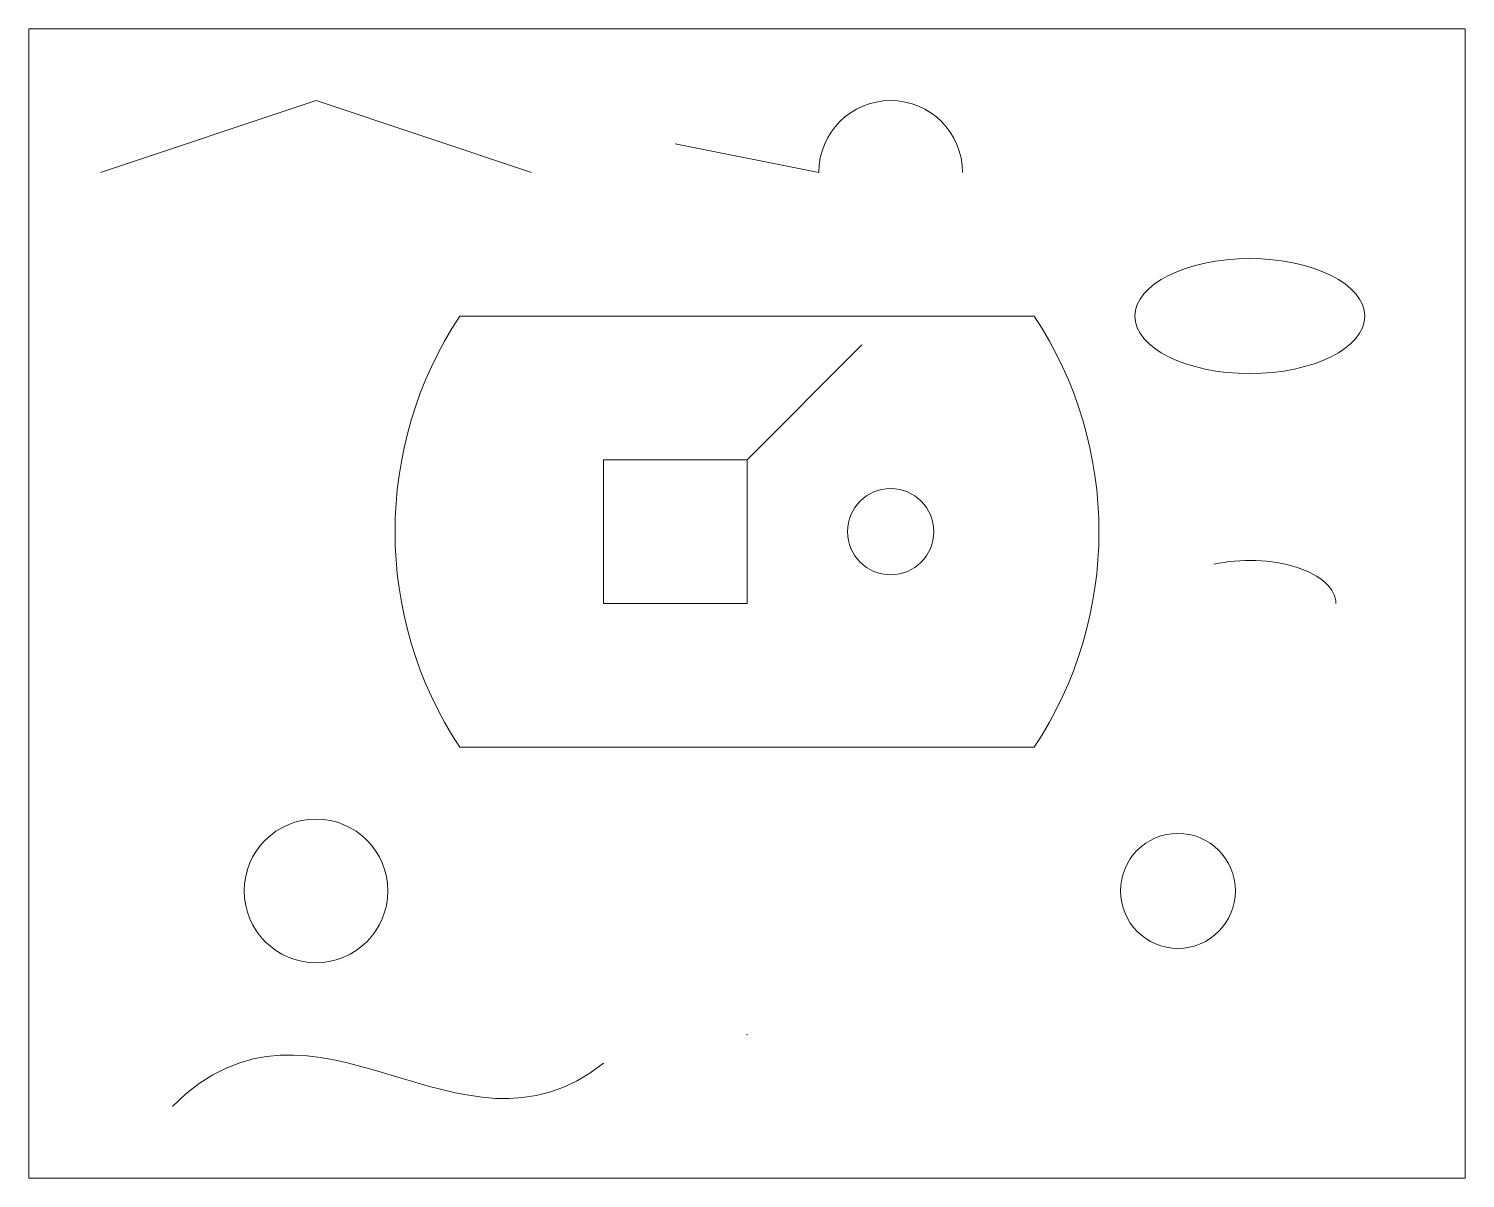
# Model space of a CAD drawing. Header units: millimetres. Extents: x 0 to 100, y 0 to 80.
import ezdxf

# ---------------------------------------------------------------- set-up
doc = ezdxf.new("R2010")
doc.units = ezdxf.units.MM
doc.header["$MEASUREMENT"] = 0
doc.layers.get('0').update_dxf_attribs({"linetype": 'CONTINUOUS', "lineweight": 0})
for name, color, linetype, lineweight in [('B', 7, 'CONTINUOUS', 0), ('HOLES', 7, 'CONTINUOUS', 0), ('LINES', 7, 'CONTINUOUS', 0), ('OUTER', 7, 'CONTINUOUS', 0), ('POCKET', 7, 'CONTINUOUS', 0), ('SPL', 7, 'CONTINUOUS', 0), ('TEXT', 7, 'CONTINUOUS', 0)]:
    doc.layers.add(name, color=color, linetype=linetype, lineweight=lineweight)

msp = doc.modelspace()

# ---------------------------------------------------------------- linework, layer by layer
at = {"lineweight": 0}
msp.add_ellipse((85, 60), major_axis=(8, 0), ratio=0.5, dxfattribs=at)
msp.add_ellipse((85, 40), major_axis=(6, 0), ratio=0.5, start_param=0, end_param=2, dxfattribs=at)
at = {"layer": 'B', "lineweight": 0}
msp.add_line((50, 50), (58, 58), dxfattribs=at)
at = {"layer": 'HOLES', "lineweight": 0}
for centre, radius in [((60, 45), 3), ((20, 20), 5)]:
    msp.add_circle(centre, radius, dxfattribs=at)
msp.add_arc((80, 20), 4, 0, 360, dxfattribs=at)
msp.add_point((50, 10), dxfattribs=at)
at = {"layer": 'LINES', "lineweight": 0}
for p, q in [((50, 50), (40, 50)), ((40, 50), (40, 40)), ((50, 50), (50, 40)), ((40, 40), (50, 40))]:
    msp.add_line(p, q, dxfattribs=at)
at = {"layer": 'OUTER', "lineweight": 0}
msp.add_lwpolyline([(0, 0), (100, 0), (100, 80), (0, 80)], close=True, dxfattribs=at)
at = {"layer": 'POCKET', "lineweight": 0}
msp.add_lwpolyline([(30, 30), (70, 30, 0.3), (70, 60), (30, 60, 0.3)], format="xyb", close=True, dxfattribs=at)
at = {"layer": 'SPL', "lineweight": 0}
msp.add_open_spline([(10, 5), (20, 15), (30, 0), (40, 8)], degree=3, dxfattribs=at)
at = {"layer": 'TEXT', "lineweight": 0}
msp.add_line((55, 70), (45, 72), dxfattribs=at)
msp.add_lwpolyline([(5, 70), (20, 75), (35, 70)], dxfattribs=at)
msp.add_arc((60, 70), 5, 0, 180, dxfattribs=at)

doc.saveas('drawing.dxf')
